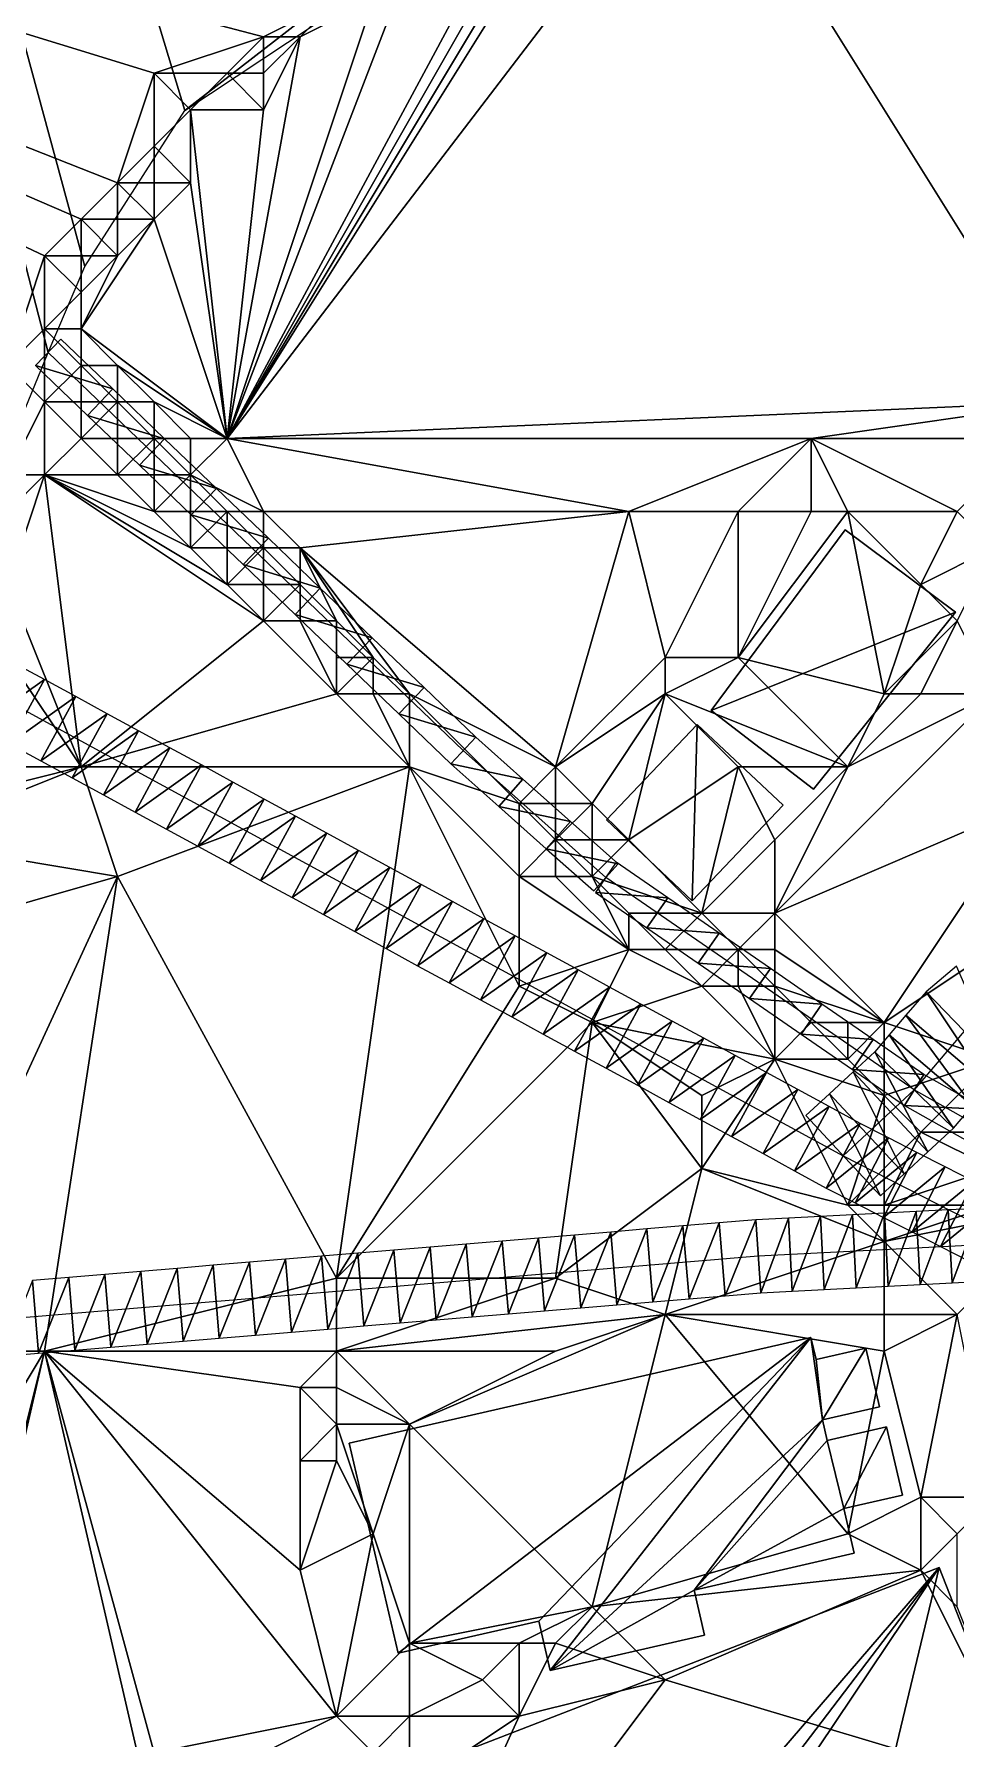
# Model space of a CAD drawing. Header units: metres. Extents: x 891 to 1103, y -901 to 900.
# Drawn here: x 971.4 to 1021.9, y -301.2 to -207.9 of the extents above; entities that cross this region are included whole.
import ezdxf

# ---------------------------------------------------------------- set-up
doc = ezdxf.new("R2010")
doc.units = ezdxf.units.M
for name, color, linetype in [('OSM_BUILDING_FOOTPRINTS', 7, 'CONTINUOUS'), ('OSM_BUILDING_ROOFS', 1, 'CONTINUOUS'), ('OSM_BUILDING_WALLS', 8, 'CONTINUOUS'), ('OSM_ROAD_AXES', 2, 'CONTINUOUS'), ('OSM_ROAD_SURFACE', 9, 'CONTINUOUS'), ('OSM_TERRAIN', 3, 'CONTINUOUS'), ('OSM_WATER_OUTLINES', 4, 'CONTINUOUS'), ('OSM_WATER_SURFACE', 5, 'CONTINUOUS'), ('OSM_WATERWAYS', 5, 'CONTINUOUS')]:
    doc.layers.add(name, color=color, linetype=linetype)

msp = doc.modelspace()

# ---------------------------------------------------------------- linework, layer by layer
at = {"layer": 'OSM_BUILDING_FOOTPRINTS'}
for points in [[(1015.866, -235.002, 2.418), (1021.901, -239.514, 2.418), (1014.13, -249.213, 2.418), (1008.515, -244.9, 2.418), (1015.866, -235.002, 2.418)], [(1002.778, -250.905, 1.642), (1007.752, -245.674, 1.642), (1012.461, -250.098, 1.642), (1007.475, -255.329, 1.642), (1002.778, -250.905, 1.642)], [(988.695, -285.044, 2.83), (1013.986, -279.249, 2.83), (1014.273, -280.466, 2.83), (1016.992, -279.835, 2.83), (1017.733, -283.054, 2.83), (1014.616, -283.761, 2.83), (1014.881, -284.9, 2.83), (1018.131, -284.148, 2.83), (1019.004, -287.886, 2.83), (1015.787, -288.627, 2.83), (1016.351, -291.071, 2.83), (1007.585, -293.084, 2.83), (1008.16, -295.55, 2.83), (999.704, -297.485, 2.83), (999.074, -294.787, 2.83), (991.369, -296.545, 2.83), (988.695, -285.044, 2.83)], [(982.04, -306.94, 2.117), (1021.004, -291.846, 2.117), (1029.139, -312.548, 2.117), (1014.692, -318.155, 2.117), (1015.809, -320.997, 2.117), (996.387, -328.528, 2.117), (995.26, -325.675, 2.117), (990.175, -327.654, 2.117), (982.04, -306.94, 2.117)]]:
    msp.add_polyline3d(points, close=True, dxfattribs=at)
at = {"layer": 'OSM_BUILDING_ROOFS'}
for points in [[(1021.901, -239.514, 12.418), (1015.866, -235.002, 12.418), (1008.515, -244.9, 12.418)], [(1021.901, -239.514, 12.418), (1008.515, -244.9, 12.418), (1014.13, -249.213, 12.418)], [(1007.752, -245.674, 11.642), (1002.778, -250.905, 11.642), (1007.475, -255.329, 11.642)], [(1007.752, -245.674, 11.642), (1007.475, -255.329, 11.642), (1012.461, -250.098, 11.642)], [(1013.986, -279.249, 12.83), (988.695, -285.044, 12.83), (991.369, -296.545, 12.83)], [(1013.986, -279.249, 12.83), (991.369, -296.545, 12.83), (999.074, -294.787, 12.83)], [(1013.986, -279.249, 12.83), (999.074, -294.787, 12.83), (999.704, -297.485, 12.83)], [(1014.616, -283.761, 12.83), (1013.986, -279.249, 12.83), (999.704, -297.485, 12.83)], [(1014.616, -283.761, 12.83), (1014.273, -280.466, 12.83), (1013.986, -279.249, 12.83)], [(1014.616, -283.761, 12.83), (1016.992, -279.835, 12.83), (1014.273, -280.466, 12.83)], [(1014.616, -283.761, 12.83), (1017.733, -283.054, 12.83), (1016.992, -279.835, 12.83)], [(1014.616, -283.761, 12.83), (999.704, -297.485, 12.83), (1007.585, -293.084, 12.83)], [(1007.585, -293.084, 12.83), (1014.881, -284.9, 12.83), (1014.616, -283.761, 12.83)], [(1015.787, -288.627, 12.83), (1018.131, -284.148, 12.83), (1014.881, -284.9, 12.83)], [(1015.787, -288.627, 12.83), (1019.004, -287.886, 12.83), (1018.131, -284.148, 12.83)], [(1007.585, -293.084, 12.83), (1015.787, -288.627, 12.83), (1014.881, -284.9, 12.83)], [(1007.585, -293.084, 12.83), (1016.351, -291.071, 12.83), (1015.787, -288.627, 12.83)], [(1021.004, -291.846, 12.117), (982.04, -306.94, 12.117), (990.175, -327.654, 12.117)], [(1021.004, -291.846, 12.117), (990.175, -327.654, 12.117), (995.26, -325.675, 12.117)], [(1021.004, -291.846, 12.117), (995.26, -325.675, 12.117), (996.387, -328.528, 12.117)], [(1014.692, -318.155, 12.117), (1021.004, -291.846, 12.117), (996.387, -328.528, 12.117)], [(1014.692, -318.155, 12.117), (1029.139, -312.548, 12.117), (1021.004, -291.846, 12.117)], [(999.704, -297.485, 12.83), (1008.16, -295.55, 12.83), (1007.585, -293.084, 12.83)]]:
    msp.add_3dface(points, dxfattribs=at)
at = {"layer": 'OSM_BUILDING_WALLS'}
for points in [[(1015.866, -235.002, 2.418), (1008.515, -244.9, 2.418), (1008.515, -244.9, 12.418)], [(1015.866, -235.002, 2.418), (1008.515, -244.9, 12.418), (1015.866, -235.002, 12.418)], [(1021.901, -239.514, 2.418), (1015.866, -235.002, 2.418), (1015.866, -235.002, 12.418)], [(1021.901, -239.514, 2.418), (1015.866, -235.002, 12.418), (1021.901, -239.514, 12.418)], [(1014.13, -249.213, 2.418), (1021.901, -239.514, 2.418), (1021.901, -239.514, 12.418)], [(1014.13, -249.213, 2.418), (1021.901, -239.514, 12.418), (1014.13, -249.213, 12.418)], [(1008.515, -244.9, 2.418), (1014.13, -249.213, 2.418), (1014.13, -249.213, 12.418)], [(1008.515, -244.9, 2.418), (1014.13, -249.213, 12.418), (1008.515, -244.9, 12.418)], [(1007.752, -245.674, 1.642), (1002.778, -250.905, 1.642), (1002.778, -250.905, 11.642)], [(1007.752, -245.674, 1.642), (1002.778, -250.905, 11.642), (1007.752, -245.674, 11.642)], [(1012.461, -250.098, 1.642), (1007.752, -245.674, 1.642), (1007.752, -245.674, 11.642)], [(1012.461, -250.098, 1.642), (1007.752, -245.674, 11.642), (1012.461, -250.098, 11.642)], [(1007.475, -255.329, 1.642), (1012.461, -250.098, 1.642), (1012.461, -250.098, 11.642)], [(1007.475, -255.329, 1.642), (1012.461, -250.098, 11.642), (1007.475, -255.329, 11.642)], [(1002.778, -250.905, 1.642), (1007.475, -255.329, 1.642), (1007.475, -255.329, 11.642)], [(1002.778, -250.905, 1.642), (1007.475, -255.329, 11.642), (1002.778, -250.905, 11.642)], [(1013.986, -279.249, 2.83), (988.695, -285.044, 2.83), (988.695, -285.044, 12.83)], [(1013.986, -279.249, 2.83), (988.695, -285.044, 12.83), (1013.986, -279.249, 12.83)], [(1014.273, -280.466, 2.83), (1013.986, -279.249, 2.83), (1013.986, -279.249, 12.83)], [(1014.273, -280.466, 2.83), (1013.986, -279.249, 12.83), (1014.273, -280.466, 12.83)], [(1016.992, -279.835, 2.83), (1014.273, -280.466, 2.83), (1014.273, -280.466, 12.83)], [(1016.992, -279.835, 2.83), (1014.273, -280.466, 12.83), (1016.992, -279.835, 12.83)], [(1017.733, -283.054, 2.83), (1016.992, -279.835, 2.83), (1016.992, -279.835, 12.83)], [(1017.733, -283.054, 2.83), (1016.992, -279.835, 12.83), (1017.733, -283.054, 12.83)], [(1014.616, -283.761, 2.83), (1017.733, -283.054, 2.83), (1017.733, -283.054, 12.83)], [(1014.616, -283.761, 2.83), (1017.733, -283.054, 12.83), (1014.616, -283.761, 12.83)], [(1014.881, -284.9, 2.83), (1014.616, -283.761, 2.83), (1014.616, -283.761, 12.83)], [(1014.881, -284.9, 2.83), (1014.616, -283.761, 12.83), (1014.881, -284.9, 12.83)], [(1018.131, -284.148, 2.83), (1014.881, -284.9, 2.83), (1014.881, -284.9, 12.83)], [(1018.131, -284.148, 2.83), (1014.881, -284.9, 12.83), (1018.131, -284.148, 12.83)], [(1019.004, -287.886, 2.83), (1018.131, -284.148, 2.83), (1018.131, -284.148, 12.83)], [(1019.004, -287.886, 2.83), (1018.131, -284.148, 12.83), (1019.004, -287.886, 12.83)], [(988.695, -285.044, 2.83), (991.369, -296.545, 2.83), (991.369, -296.545, 12.83)], [(988.695, -285.044, 2.83), (991.369, -296.545, 12.83), (988.695, -285.044, 12.83)], [(1015.787, -288.627, 2.83), (1019.004, -287.886, 2.83), (1019.004, -287.886, 12.83)], [(1015.787, -288.627, 2.83), (1019.004, -287.886, 12.83), (1015.787, -288.627, 12.83)], [(1016.351, -291.071, 2.83), (1015.787, -288.627, 2.83), (1015.787, -288.627, 12.83)], [(1016.351, -291.071, 2.83), (1015.787, -288.627, 12.83), (1016.351, -291.071, 12.83)], [(1007.585, -293.084, 2.83), (1016.351, -291.071, 2.83), (1016.351, -291.071, 12.83)], [(1007.585, -293.084, 2.83), (1016.351, -291.071, 12.83), (1007.585, -293.084, 12.83)], [(1021.004, -291.846, 2.117), (982.04, -306.94, 2.117), (982.04, -306.94, 12.117)], [(1021.004, -291.846, 2.117), (982.04, -306.94, 12.117), (1021.004, -291.846, 12.117)], [(1029.139, -312.548, 2.117), (1021.004, -291.846, 2.117), (1021.004, -291.846, 12.117)], [(1029.139, -312.548, 2.117), (1021.004, -291.846, 12.117), (1029.139, -312.548, 12.117)], [(1008.16, -295.55, 2.83), (1007.585, -293.084, 2.83), (1007.585, -293.084, 12.83)], [(1008.16, -295.55, 2.83), (1007.585, -293.084, 12.83), (1008.16, -295.55, 12.83)], [(991.369, -296.545, 2.83), (999.074, -294.787, 2.83), (999.074, -294.787, 12.83)], [(991.369, -296.545, 2.83), (999.074, -294.787, 12.83), (991.369, -296.545, 12.83)], [(999.074, -294.787, 2.83), (999.704, -297.485, 2.83), (999.704, -297.485, 12.83)], [(999.074, -294.787, 2.83), (999.704, -297.485, 12.83), (999.074, -294.787, 12.83)], [(999.704, -297.485, 2.83), (1008.16, -295.55, 2.83), (1008.16, -295.55, 12.83)], [(999.704, -297.485, 2.83), (1008.16, -295.55, 12.83), (999.704, -297.485, 12.83)]]:
    msp.add_3dface(points, dxfattribs=at)
at = {"layer": 'OSM_ROAD_AXES'}
for points in [[(1100, -239.971, 7.61), (1089.317, -233.245, 7.604), (1082.641, -228.235, 7.4), (1069.443, -216.679, 3.962), (1065.298, -214.245, 3.33), (1061.518, -213.582, 3.227), (1063.828, -219.322, 3.423), (1059.439, -227.129, 3.653), (1052.541, -240.466, 8.014), (1037.099, -251.027, 7.59), (1029.87, -256.214, 7.393), (1022.376, -262.473, 6.814), (1019.634, -265.691, 6.512), (1015.754, -269.296, 6.169)], [(958.74, -238.728, 0.132), (967.594, -243.097, 0.826), (1015.754, -269.296, 6.169), (1025.117, -274.085, 6.888), (1040.216, -283.264, 8.159)], [(1025.117, -274.085, 6.888), (1011.101, -274.803, 6.18), (961.613, -278.95, 1.007)]]:
    msp.add_polyline3d(points, dxfattribs=at)
at = {"layer": 'OSM_ROAD_SURFACE'}
for points in [[(968.358, -245.789, 1.383), (971.99, -243.211, 1.836), (970.27, -242.275, 1.269)], [(968.358, -245.789, 1.383), (970.078, -246.725, 1.674), (971.99, -243.211, 1.836)], [(970.078, -246.725, 1.674), (973.71, -244.147, 1.913), (971.99, -243.211, 1.836)], [(970.078, -246.725, 1.674), (971.798, -247.66, 1.839), (973.71, -244.147, 1.913)], [(971.798, -247.66, 1.839), (975.43, -245.082, 1.96), (973.71, -244.147, 1.913)], [(971.798, -247.66, 1.839), (973.518, -248.596, 1.889), (975.43, -245.082, 1.96)], [(973.518, -248.596, 1.889), (977.15, -246.018, 2.011), (975.43, -245.082, 1.96)], [(973.518, -248.596, 1.889), (975.238, -249.532, 1.88), (977.15, -246.018, 2.011)], [(975.238, -249.532, 1.88), (978.87, -246.954, 2.077), (977.15, -246.018, 2.011)], [(975.238, -249.532, 1.88), (976.958, -250.468, 1.858), (978.87, -246.954, 2.077)], [(976.958, -250.468, 1.858), (980.59, -247.89, 2.167), (978.87, -246.954, 2.077)], [(976.958, -250.468, 1.858), (978.678, -251.403, 1.836), (980.59, -247.89, 2.167)], [(978.678, -251.403, 1.836), (982.31, -248.825, 2.159), (980.59, -247.89, 2.167)], [(978.678, -251.403, 1.836), (980.398, -252.339, 1.814), (982.31, -248.825, 2.159)], [(980.398, -252.339, 1.814), (984.03, -249.761, 2.137), (982.31, -248.825, 2.159)], [(980.398, -252.339, 1.814), (982.118, -253.275, 1.989), (984.03, -249.761, 2.137)], [(982.118, -253.275, 1.989), (985.75, -250.697, 2.16), (984.03, -249.761, 2.137)], [(982.118, -253.275, 1.989), (983.838, -254.21, 2.165), (985.75, -250.697, 2.16)], [(983.838, -254.21, 2.165), (987.47, -251.632, 2.336), (985.75, -250.697, 2.16)], [(983.838, -254.21, 2.165), (985.558, -255.146, 2.341), (987.47, -251.632, 2.336)], [(985.558, -255.146, 2.341), (989.19, -252.568, 2.512), (987.47, -251.632, 2.336)], [(985.558, -255.146, 2.341), (987.278, -256.082, 2.517), (989.19, -252.568, 2.512)], [(987.278, -256.082, 2.517), (990.91, -253.504, 2.688), (989.19, -252.568, 2.512)], [(987.278, -256.082, 2.517), (988.998, -257.018, 2.693), (990.91, -253.504, 2.688)], [(988.998, -257.018, 2.693), (992.63, -254.439, 2.911), (990.91, -253.504, 2.688)], [(988.998, -257.018, 2.693), (990.718, -257.953, 2.873), (992.63, -254.439, 2.911)], [(990.718, -257.953, 2.873), (994.35, -255.375, 3.144), (992.63, -254.439, 2.911)], [(990.718, -257.953, 2.873), (992.438, -258.889, 3.106), (994.35, -255.375, 3.144)], [(992.438, -258.889, 3.106), (996.07, -256.311, 3.376), (994.35, -255.375, 3.144)], [(992.438, -258.889, 3.106), (994.158, -259.825, 3.339), (996.07, -256.311, 3.376)], [(994.158, -259.825, 3.339), (997.79, -257.247, 3.611), (996.07, -256.311, 3.376)], [(994.158, -259.825, 3.339), (995.878, -260.76, 3.571), (997.79, -257.247, 3.611)], [(995.878, -260.76, 3.571), (999.51, -258.182, 3.91), (997.79, -257.247, 3.611)], [(995.878, -260.76, 3.571), (997.598, -261.696, 3.851), (999.51, -258.182, 3.91)], [(997.598, -261.696, 3.851), (1001.23, -259.118, 4.23), (999.51, -258.182, 3.91)], [(997.598, -261.696, 3.851), (999.318, -262.632, 4.248), (1001.23, -259.118, 4.23)], [(999.318, -262.632, 4.248), (1002.95, -260.054, 4.628), (1001.23, -259.118, 4.23)], [(1021.951, -258.918, 6.942), (1020.294, -260.312, 6.744), (1024.457, -264.633, 6.925)], [(999.318, -262.632, 4.248), (1001.038, -263.567, 4.625), (1002.95, -260.054, 4.628)], [(1001.038, -263.567, 4.625), (1004.67, -260.989, 4.894), (1002.95, -260.054, 4.628)], [(1020.294, -260.312, 6.744), (1019.178, -261.6, 6.588), (1023.746, -265.491, 6.67)], [(1020.294, -260.312, 6.744), (1023.746, -265.491, 6.67), (1024.457, -264.633, 6.925)], [(1001.038, -263.567, 4.625), (1002.758, -264.503, 4.929), (1004.67, -260.989, 4.894)], [(1002.758, -264.503, 4.929), (1006.39, -261.925, 5.164), (1004.67, -260.989, 4.894)], [(1002.758, -264.503, 4.929), (1004.478, -265.439, 5.227), (1006.39, -261.925, 5.164)], [(1004.478, -265.439, 5.227), (1008.11, -262.861, 5.436), (1006.39, -261.925, 5.164)], [(1019.178, -261.6, 6.588), (1018.264, -262.673, 6.471), (1022.832, -266.564, 6.506)], [(1019.178, -261.6, 6.588), (1022.832, -266.564, 6.506), (1023.746, -265.491, 6.67)], [(1004.478, -265.439, 5.227), (1006.199, -266.375, 5.452), (1008.11, -262.861, 5.436)], [(1006.199, -266.375, 5.452), (1009.83, -263.797, 5.694), (1008.11, -262.861, 5.436)], [(1018.264, -262.673, 6.471), (1017.481, -263.602, 6.344), (1021.787, -267.78, 6.32)], [(1018.264, -262.673, 6.471), (1021.787, -267.78, 6.32), (1022.832, -266.564, 6.506)], [(1006.199, -266.375, 5.452), (1007.919, -267.31, 5.669), (1009.83, -263.797, 5.694)], [(1007.919, -267.31, 5.669), (1011.55, -264.732, 5.974), (1009.83, -263.797, 5.694)], [(1017.481, -263.602, 6.344), (1016.299, -264.695, 6.179), (1020.383, -269.09, 6.506)], [(1017.481, -263.602, 6.344), (1020.383, -269.09, 6.506), (1021.787, -267.78, 6.32)], [(1007.919, -267.31, 5.669), (1009.639, -268.246, 5.999), (1011.55, -264.732, 5.974)], [(1009.639, -268.246, 5.999), (1013.27, -265.668, 6.056), (1011.55, -264.732, 5.974)], [(1016.299, -264.695, 6.179), (1015.006, -265.897, 6.198), (1019.09, -270.292, 6.555)], [(1016.299, -264.695, 6.179), (1019.09, -270.292, 6.555), (1020.383, -269.09, 6.506)], [(1009.639, -268.246, 5.999), (1011.359, -269.182, 6.053), (1013.27, -265.668, 6.056)], [(1011.359, -269.182, 6.053), (1014.99, -266.604, 6.188), (1013.27, -265.668, 6.056)], [(1015.006, -265.897, 6.198), (1013.712, -267.098, 6.075), (1017.796, -271.494, 6.504)], [(1015.006, -265.897, 6.198), (1017.796, -271.494, 6.504), (1019.09, -270.292, 6.555)], [(1011.359, -269.182, 6.053), (1013.079, -270.117, 6.108), (1014.99, -266.604, 6.188)], [(1013.079, -270.117, 6.108), (1016.689, -267.528, 6.319), (1014.99, -266.604, 6.188)], [(1013.079, -270.117, 6.108), (1014.82, -271.064, 6.163), (1016.689, -267.528, 6.319)], [(1014.82, -271.064, 6.163), (1018.225, -268.314, 6.308), (1016.689, -267.528, 6.319)], [(1014.82, -271.064, 6.163), (1016.404, -271.875, 6.27), (1018.225, -268.314, 6.308)], [(1016.404, -271.875, 6.27), (1019.786, -269.112, 6.472), (1018.225, -268.314, 6.308)], [(1016.404, -271.875, 6.27), (1017.964, -272.673, 6.698), (1019.786, -269.112, 6.472)], [(1017.964, -272.673, 6.698), (1021.346, -269.91, 6.652), (1019.786, -269.112, 6.472)], [(1017.964, -272.673, 6.698), (1019.525, -273.471, 6.829), (1021.346, -269.91, 6.652)], [(1019.525, -273.471, 6.829), (1022.907, -270.708, 6.825), (1021.346, -269.91, 6.652)], [(1019.525, -273.471, 6.829), (1021.085, -274.269, 6.846), (1022.907, -270.708, 6.825)], [(1021.085, -274.269, 6.846), (1024.467, -271.506, 6.871), (1022.907, -270.708, 6.825)], [(1021.085, -274.269, 6.846), (1022.646, -275.067, 6.881), (1024.467, -271.506, 6.871)], [(1014.502, -272.626, 6.503), (1012.75, -272.716, 6.364), (1012.955, -276.711, 6.291)], [(1014.502, -272.626, 6.503), (1012.955, -276.711, 6.291), (1014.707, -276.621, 6.39)], [(1016.254, -272.537, 6.375), (1014.502, -272.626, 6.503), (1014.707, -276.621, 6.39)], [(1016.254, -272.537, 6.375), (1014.707, -276.621, 6.39), (1016.459, -276.531, 6.489)], [(1018.006, -272.447, 6.695), (1016.254, -272.537, 6.375), (1016.459, -276.531, 6.489)], [(1018.006, -272.447, 6.695), (1016.459, -276.531, 6.489), (1018.211, -276.442, 6.598)], [(1019.758, -272.357, 6.783), (1018.006, -272.447, 6.695), (1018.211, -276.442, 6.598)], [(1019.758, -272.357, 6.783), (1018.211, -276.442, 6.598), (1019.963, -276.352, 6.787)], [(1021.51, -272.267, 6.872), (1019.758, -272.357, 6.783), (1019.963, -276.352, 6.787)], [(1021.51, -272.267, 6.872), (1019.963, -276.352, 6.787), (1021.715, -276.262, 6.858)], [(1023.262, -272.177, 6.961), (1021.51, -272.267, 6.872), (1021.715, -276.262, 6.858)], [(1023.262, -272.177, 6.961), (1021.715, -276.262, 6.858), (1023.467, -276.172, 6.899)], [(1003.016, -273.474, 5.508), (1001.036, -273.64, 5.241), (1001.37, -277.626, 5.249)], [(1003.016, -273.474, 5.508), (1001.37, -277.626, 5.249), (1003.35, -277.46, 5.528)], [(1004.995, -273.308, 5.714), (1003.016, -273.474, 5.508), (1003.35, -277.46, 5.528)], [(1004.995, -273.308, 5.714), (1003.35, -277.46, 5.528), (1005.329, -277.294, 5.756)], [(1006.975, -273.142, 5.905), (1004.995, -273.308, 5.714), (1005.329, -277.294, 5.756)], [(1006.975, -273.142, 5.905), (1005.329, -277.294, 5.756), (1007.309, -277.128, 5.927)], [(1008.954, -272.976, 6.065), (1006.975, -273.142, 5.905), (1007.309, -277.128, 5.927)], [(1008.954, -272.976, 6.065), (1007.309, -277.128, 5.927), (1009.288, -276.962, 6.079)], [(1010.964, -272.808, 6.224), (1008.954, -272.976, 6.065), (1009.288, -276.962, 6.079)], [(1010.964, -272.808, 6.224), (1009.288, -276.962, 6.079), (1011.237, -276.799, 6.194)], [(1012.75, -272.716, 6.364), (1010.964, -272.808, 6.224), (1011.237, -276.799, 6.194)], [(1012.75, -272.716, 6.364), (1011.237, -276.799, 6.194), (1012.955, -276.711, 6.291)], [(991.139, -274.469, 3.825), (989.159, -274.635, 3.534), (989.493, -278.621, 3.531)], [(991.139, -274.469, 3.825), (989.493, -278.621, 3.531), (991.473, -278.455, 3.835)], [(993.118, -274.303, 4.11), (991.139, -274.469, 3.825), (991.473, -278.455, 3.835)], [(993.118, -274.303, 4.11), (991.473, -278.455, 3.835), (993.452, -278.289, 4.133)], [(995.098, -274.137, 4.394), (993.118, -274.303, 4.11), (993.452, -278.289, 4.133)], [(995.098, -274.137, 4.394), (993.452, -278.289, 4.133), (995.432, -278.123, 4.412)], [(997.077, -273.971, 4.678), (995.098, -274.137, 4.394), (995.432, -278.123, 4.412)], [(997.077, -273.971, 4.678), (995.432, -278.123, 4.412), (997.411, -277.957, 4.691)], [(999.057, -273.806, 4.962), (997.077, -273.971, 4.678), (997.411, -277.957, 4.691)], [(999.057, -273.806, 4.962), (997.411, -277.957, 4.691), (999.391, -277.792, 4.97)], [(1001.036, -273.64, 5.241), (999.057, -273.806, 4.962), (999.391, -277.792, 4.97)], [(1001.036, -273.64, 5.241), (999.391, -277.792, 4.97), (1001.37, -277.626, 5.249)], [(979.262, -275.464, 2.341), (977.282, -275.63, 2.094), (977.616, -279.616, 2.134)], [(979.262, -275.464, 2.341), (977.616, -279.616, 2.134), (979.596, -279.45, 2.357)], [(981.241, -275.298, 2.588), (979.262, -275.464, 2.341), (979.596, -279.45, 2.357)], [(981.241, -275.298, 2.588), (979.596, -279.45, 2.357), (981.575, -279.284, 2.58)], [(983.221, -275.132, 2.834), (981.241, -275.298, 2.588), (981.575, -279.284, 2.58)], [(983.221, -275.132, 2.834), (981.575, -279.284, 2.58), (983.555, -279.118, 2.802)], [(985.2, -274.966, 3.081), (983.221, -275.132, 2.834), (983.555, -279.118, 2.802)], [(985.2, -274.966, 3.081), (983.555, -279.118, 2.802), (985.534, -278.953, 3.025)], [(987.18, -274.801, 3.328), (985.2, -274.966, 3.081), (985.534, -278.953, 3.025)], [(987.18, -274.801, 3.328), (985.534, -278.953, 3.025), (987.514, -278.787, 3.247)], [(989.159, -274.635, 3.534), (987.18, -274.801, 3.328), (987.514, -278.787, 3.247)], [(989.159, -274.635, 3.534), (987.514, -278.787, 3.247), (989.493, -278.621, 3.531)], [(971.344, -276.127, 1.446), (969.698, -280.279, 1.381), (971.678, -280.113, 1.489)], [(973.323, -275.962, 1.601), (971.344, -276.127, 1.446), (971.678, -280.113, 1.489)], [(973.323, -275.962, 1.601), (971.678, -280.113, 1.489), (973.657, -279.948, 1.689)], [(975.303, -275.796, 1.848), (973.323, -275.962, 1.601), (973.657, -279.948, 1.689)], [(975.303, -275.796, 1.848), (973.657, -279.948, 1.689), (975.637, -279.782, 1.912)], [(977.282, -275.63, 2.094), (975.303, -275.796, 1.848), (975.637, -279.782, 1.912)], [(977.282, -275.63, 2.094), (975.637, -279.782, 1.912), (977.616, -279.616, 2.134)]]:
    msp.add_3dface(points, dxfattribs=at)
at = {"layer": 'OSM_TERRAIN'}
for points in [[(1028, -228, 2.795), (1046, -182, 2.171), (1008, -196, 1.776)], [(970, -226), (972, -220), (900, -186)], [(972, -220), (974, -218), (900, -186)], [(974, -218), (976, -216), (900, -186)], [(976, -216), (978, -210), (900, -186)], [(900, -186), (978, -210), (984, -208)], [(984, -208), (988, -206), (900, -186)], [(1028, -228, 2.795), (1008, -196, 1.776), (982, -230, 1.839)], [(982, -230, 1.839), (1008, -196, 1.776), (1002, -198, 1.706)], [(982, -230, 1.839), (1002, -198, 1.706), (1000, -200, 1.705)], [(998, -202, 1.702), (982, -230, 1.839), (1000, -200, 1.705)], [(996, -204, 1.697), (982, -230, 1.839), (998, -202, 1.702)], [(990, -206, 1.627), (982, -230, 1.839), (992, -204, 1.631)], [(982, -230, 1.839), (996, -204, 1.697), (992, -204, 1.631)], [(986, -208, 1.59), (982, -230, 1.839), (990, -206, 1.627)], [(986, -208, 1.59), (988, -206), (984, -208)], [(986, -208, 1.59), (990, -206, 1.627), (988, -206)], [(978, -210), (982, -210), (984, -208)], [(982, -230, 1.839), (986, -208, 1.59), (984, -212, 1.613)], [(982, -210), (984, -210, 1.585), (984, -208)], [(984, -212, 1.613), (986, -208, 1.59), (984, -210, 1.585)], [(984, -210, 1.585), (986, -208, 1.59), (984, -208)], [(976, -216), (978, -214), (978, -210)], [(978, -214), (980, -212, 1.547), (978, -210)], [(980, -212, 1.547), (982, -210), (978, -210)], [(980, -212, 1.547), (984, -212, 1.613), (982, -210)], [(984, -212, 1.613), (984, -210, 1.585), (982, -210)], [(978, -214), (980, -216, 1.603), (980, -212, 1.547)], [(980, -216, 1.603), (982, -230, 1.839), (980, -212, 1.547)], [(982, -230, 1.839), (984, -212, 1.613), (980, -212, 1.547)], [(976, -216), (978, -216, 1.57), (978, -214)], [(978, -216, 1.57), (980, -216, 1.603), (978, -214)], [(974, -218), (976, -218, 1.564), (976, -216)], [(976, -218, 1.564), (978, -218, 1.596), (976, -216)], [(978, -218, 1.596), (978, -216, 1.57), (976, -216)], [(978, -218, 1.596), (980, -216, 1.603), (978, -216, 1.57)], [(978, -218, 1.596), (982, -230, 1.839), (980, -216, 1.603)], [(972, -220), (974, -220), (974, -218)], [(974, -220), (976, -220, 1.59), (974, -218)], [(976, -220, 1.59), (976, -218, 1.564), (974, -218)], [(976, -220, 1.59), (974, -224, 1.609), (978, -218, 1.596)], [(974, -224, 1.609), (982, -230, 1.839), (978, -218, 1.596)], [(976, -220, 1.59), (978, -218, 1.596), (976, -218, 1.564)], [(970, -226), (972, -224), (972, -220)], [(972, -224), (974, -222, 1.583), (972, -220)], [(974, -222, 1.583), (974, -220), (972, -220)], [(974, -224, 1.609), (976, -220, 1.59), (974, -222, 1.583)], [(974, -222, 1.583), (976, -220, 1.59), (974, -220)], [(972, -224), (974, -224, 1.609), (974, -222, 1.583)], [(972, -228, 1.628), (972, -224), (970, -226)], [(972, -228, 1.628), (974, -226, 0.75), (972, -224)], [(974, -226, 0.75), (974, -224, 1.609), (972, -224)], [(974, -226, 0.75), (976, -226, 1.671), (974, -224, 1.609)], [(976, -226, 1.671), (982, -230, 1.839), (974, -224, 1.609)], [(970, -232), (972, -228, 1.628), (970, -226)], [(972, -228, 1.628), (974, -228, 0.767), (974, -226, 0.75)], [(974, -228, 0.767), (976, -228, 0.784), (974, -226, 0.75)], [(976, -228, 0.784), (976, -226, 1.671), (974, -226, 0.75)], [(976, -228, 0.784), (978, -228, 1.735), (976, -226, 1.671)], [(978, -228, 1.735), (982, -230, 1.839), (976, -226, 1.671)], [(970, -232), (972, -232, 1.681), (972, -228, 1.628)], [(972, -232, 1.681), (974, -230, 1.691), (972, -228, 1.628)], [(974, -230, 1.691), (974, -228, 0.767), (972, -228, 1.628)], [(974, -230, 1.691), (976, -230, 0.802), (976, -228, 0.784)], [(974, -230, 1.691), (976, -228, 0.784), (974, -228, 0.767)], [(976, -230, 0.802), (978, -230, 0.827), (976, -228, 0.784)], [(978, -230, 0.827), (978, -228, 1.735), (976, -228, 0.784)], [(978, -230, 0.827), (980, -230, 1.799), (978, -228, 1.735)], [(980, -230, 1.799), (982, -230, 1.839), (978, -228, 1.735)], [(1014, -230, 2.623), (1028, -228, 2.795), (982, -230, 1.839)], [(1014, -230, 2.623), (1026, -230, 2.996), (1028, -228, 2.795)], [(972, -232, 1.681), (976, -232, 1.756), (974, -230, 1.691)], [(976, -232, 1.756), (976, -230, 0.802), (974, -230, 1.691)], [(976, -232, 1.756), (978, -232, 0.84), (978, -230, 0.827)], [(976, -232, 1.756), (978, -230, 0.827), (976, -230, 0.802)], [(978, -232, 0.84), (980, -232, 0.86), (978, -230, 0.827)], [(980, -232, 0.86), (980, -230, 1.799), (978, -230, 0.827)], [(980, -232, 0.86), (984, -234, 1.822), (982, -230, 1.839)], [(980, -232, 0.86), (982, -230, 1.839), (980, -230, 1.799)], [(1004, -234, 2.953), (982, -230, 1.839), (984, -234, 1.822)], [(982, -230, 1.839), (1004, -234, 2.953), (1014, -230, 2.623)], [(1004, -234, 2.953), (1010, -234, 3.637), (1014, -230, 2.623)], [(1010, -234, 3.637), (1014, -234, 4.549), (1014, -230, 2.623)], [(1014, -234, 4.549), (1016, -234, 4.811), (1014, -230, 2.623)], [(1016, -234, 4.811), (1022, -234, 5.384), (1014, -230, 2.623)], [(1022, -234, 5.384), (1026, -230, 2.996), (1014, -230, 2.623)], [(974, -248, 1.915), (972, -232, 1.681), (970, -238, 1.727)], [(970, -238, 1.727), (972, -232, 1.681), (970, -234, 1.672)], [(970, -234, 1.672), (972, -232, 1.681), (970, -232)], [(974, -248, 1.915), (984, -240, 2.032), (972, -232, 1.681)], [(972, -232, 1.681), (982, -238, 1.959), (980, -236, 1.889)], [(972, -232, 1.681), (984, -240, 2.032), (982, -238, 1.959)], [(972, -232, 1.681), (980, -236, 1.889), (978, -234, 1.822)], [(972, -232, 1.681), (978, -234, 1.822), (976, -232, 1.756)], [(978, -234, 1.822), (978, -232, 0.84), (976, -232, 1.756)], [(978, -234, 1.822), (980, -234, 0.881), (980, -232, 0.86)], [(978, -234, 1.822), (980, -232, 0.86), (978, -232, 0.84)], [(980, -234, 0.881), (982, -234, 0.921), (980, -232, 0.86)], [(982, -234, 0.921), (984, -234, 1.822), (980, -232, 0.86)], [(980, -236, 1.889), (980, -234, 0.881), (978, -234, 1.822)], [(980, -236, 1.889), (982, -236, 0.963), (982, -234, 0.921)], [(980, -236, 1.889), (982, -234, 0.921), (980, -234, 0.881)], [(982, -236, 0.963), (984, -236, 1.009), (982, -234, 0.921)], [(984, -236, 1.009), (984, -234, 1.822), (982, -234, 0.921)], [(984, -236, 1.009), (986, -236, 1.853), (984, -234, 1.822)], [(986, -236, 1.853), (1004, -234, 2.953), (984, -234, 1.822)], [(986, -236, 1.853), (1000, -248, 3.263), (1004, -234, 2.953)], [(1000, -248, 3.263), (1006, -242, 3.699), (1004, -234, 2.953)], [(1006, -242, 3.699), (1010, -234, 3.637), (1004, -234, 2.953)], [(1006, -242, 3.699), (1010, -242, 4.811), (1010, -234, 3.637)], [(1018, -244, 4.913), (1016, -234, 4.811), (1010, -242, 4.811)], [(1010, -242, 4.811), (1014, -234, 4.549), (1010, -234, 3.637)], [(1010, -242, 4.811), (1016, -234, 4.811), (1014, -234, 4.549)], [(1018, -244, 4.913), (1020, -238, 5.118), (1016, -234, 4.811)], [(1020, -238, 5.118), (1022, -234, 5.384), (1016, -234, 4.811)], [(1020, -238, 5.118), (1024, -236, 6.447), (1022, -234, 5.384)], [(982, -238, 1.959), (982, -236, 0.963), (980, -236, 1.889)], [(982, -238, 1.959), (984, -238, 1.068), (984, -236, 1.009)], [(982, -238, 1.959), (984, -236, 1.009), (982, -236, 0.963)], [(984, -238, 1.068), (986, -238, 1.118), (984, -236, 1.009)], [(986, -238, 1.118), (986, -236, 1.853), (984, -236, 1.009)], [(992, -244, 1.578), (986, -236, 1.853), (990, -242, 1.389)], [(992, -244, 1.578), (1000, -248, 3.263), (986, -236, 1.853)], [(990, -242, 1.389), (986, -236, 1.853), (988, -240, 1.245)], [(988, -240, 1.245), (986, -236, 1.853), (986, -238, 1.118)], [(1022, -240, 6.365), (1024, -236, 6.447), (1020, -238, 5.118)], [(970, -242, 1.149), (974, -248, 1.915), (970, -238, 1.727)], [(984, -240, 2.032), (984, -238, 1.068), (982, -238, 1.959)], [(984, -240, 2.032), (986, -240, 1.234), (986, -238, 1.118)], [(984, -240, 2.032), (986, -238, 1.118), (984, -238, 1.068)], [(986, -240, 1.234), (988, -240, 1.245), (986, -238, 1.118)], [(1018, -244, 4.913), (1022, -240, 6.365), (1020, -238, 5.118)], [(988, -244, 2.198), (984, -240, 2.032), (974, -248, 1.915)], [(988, -244, 2.198), (986, -240, 1.234), (984, -240, 2.032)], [(988, -244, 2.198), (988, -240, 1.245), (986, -240, 1.234)], [(988, -244, 2.198), (988, -242, 1.418), (988, -240, 1.245)], [(988, -242, 1.418), (990, -242, 1.389), (988, -240, 1.245)], [(1020, -244, 5.299), (1022, -240, 6.365), (1018, -244, 4.913)], [(1020, -244, 5.299), (1024, -244, 6.592), (1022, -240, 6.365)], [(968, -248, 1.664), (974, -248, 1.915), (970, -242, 1.149)], [(988, -244, 2.198), (990, -244, 1.614), (990, -242, 1.389)], [(988, -244, 2.198), (990, -242, 1.389), (988, -242, 1.418)], [(990, -244, 1.614), (992, -244, 1.578), (990, -242, 1.389)], [(1000, -248, 3.263), (1006, -244, 4.169), (1006, -242, 3.699)], [(1006, -244, 4.169), (1010, -242, 4.811), (1006, -242, 3.699)], [(1006, -244, 4.169), (1016, -248, 5.002), (1010, -242, 4.811)], [(1016, -248, 5.002), (1018, -244, 4.913), (1010, -242, 4.811)], [(992, -248, 2.48), (988, -244, 2.198), (974, -248, 1.915)], [(992, -248, 2.48), (990, -244, 1.614), (988, -244, 2.198)], [(992, -248, 2.48), (992, -244, 1.578), (990, -244, 1.614)], [(992, -248, 2.48), (998, -250, 2.029), (992, -244, 1.578)], [(992, -244, 1.578), (998, -250, 2.029), (1000, -248, 3.263)], [(1002, -250, 4.055), (1006, -244, 4.169), (1000, -248, 3.263)], [(1002, -250, 4.055), (1004, -252, 4.253), (1006, -244, 4.169)], [(1004, -252, 4.253), (1010, -248, 4.253), (1006, -244, 4.169)], [(1010, -248, 4.253), (1016, -248, 5.002), (1006, -244, 4.169)], [(1012, -256, 5.253), (1026, -250, 6.901), (1024, -244, 6.592)], [(1016, -248, 5.002), (1012, -256, 5.253), (1024, -244, 6.592)], [(1016, -248, 5.002), (1020, -244, 5.299), (1018, -244, 4.913)], [(1016, -248, 5.002), (1024, -244, 6.592), (1020, -244, 5.299)], [(976, -254, 1.492), (974, -248, 1.915), (964, -252, 1.068)], [(964, -252, 1.068), (974, -248, 1.915), (966, -250, 1.52)], [(966, -250, 1.52), (974, -248, 1.915), (968, -248, 1.664)], [(992, -248, 2.48), (974, -248, 1.915), (976, -254, 1.492)], [(976, -254, 1.492), (988, -276, 3.403), (992, -248, 2.48)], [(988, -276, 3.403), (998, -260, 3.715), (992, -248, 2.48)], [(998, -260, 3.715), (998, -254, 3.431), (992, -248, 2.48)], [(992, -248, 2.48), (998, -254, 3.431), (998, -250, 2.029)], [(998, -250, 2.029), (1000, -250, 2.39), (1000, -248, 3.263)], [(1000, -250, 2.39), (1002, -250, 4.055), (1000, -248, 3.263)], [(1008, -256, 4.217), (1010, -248, 4.253), (1004, -252, 4.253)], [(1012, -252, 4.442), (1010, -248, 4.253), (1008, -256, 4.217)], [(1012, -252, 4.442), (1016, -248, 5.002), (1010, -248, 4.253)], [(1012, -256, 5.253), (1016, -248, 5.002), (1012, -252, 4.442)], [(998, -254, 3.431), (1000, -252, 2.157), (998, -250, 2.029)], [(1000, -252, 2.157), (1000, -250, 2.39), (998, -250, 2.029)], [(1000, -252, 2.157), (1002, -252, 2.284), (1002, -250, 4.055)], [(1000, -252, 2.157), (1002, -250, 4.055), (1000, -250, 2.39)], [(1002, -252, 2.284), (1004, -252, 4.253), (1002, -250, 4.055)], [(1018, -262, 6.399), (1026, -250, 6.901), (1012, -256, 5.253)], [(1018, -262, 6.399), (1024, -258, 7.206), (1026, -250, 6.901)], [(962, -258, 0.805), (976, -254, 1.492), (964, -252, 1.068)], [(998, -254, 3.431), (1000, -254, 3.367), (1000, -252, 2.157)], [(1000, -254, 3.367), (1002, -254, 3.762), (1000, -252, 2.157)], [(1002, -254, 3.762), (1002, -252, 2.284), (1000, -252, 2.157)], [(1002, -254, 3.762), (1004, -252, 4.253), (1002, -252, 2.284)], [(1002, -254, 3.762), (1008, -256, 4.217), (1004, -252, 4.253)], [(1008, -256, 4.217), (1012, -256, 5.253), (1012, -252, 4.442)], [(964, -280, 1.03), (976, -254, 1.492), (962, -258, 0.805)], [(964, -280, 1.03), (972, -280, 1.457), (976, -254, 1.492)], [(972, -280, 1.457), (988, -276, 3.403), (976, -254, 1.492)], [(998, -260, 3.715), (1004, -258, 4.539), (998, -254, 3.431)], [(1004, -258, 4.539), (1000, -254, 3.367), (998, -254, 3.431)], [(1004, -258, 4.539), (1002, -254, 3.762), (1000, -254, 3.367)], [(1004, -258, 4.539), (1004, -256, 3.91), (1002, -254, 3.762)], [(1004, -256, 3.91), (1008, -256, 4.217), (1002, -254, 3.762)], [(1004, -258, 4.539), (1006, -258, 4.318), (1004, -256, 3.91)], [(1006, -258, 4.318), (1008, -256, 4.217), (1004, -256, 3.91)], [(1006, -258, 4.318), (1010, -258, 4.294), (1008, -256, 4.217)], [(1010, -258, 4.294), (1012, -256, 5.253), (1008, -256, 4.217)], [(1010, -258, 4.294), (1012, -258, 5.464), (1012, -256, 5.253)], [(1012, -258, 5.464), (1018, -262, 6.399), (1012, -256, 5.253)], [(1002, -262, 4.622), (1004, -258, 4.539), (998, -260, 3.715)], [(1002, -262, 4.622), (1008, -260, 5.141), (1004, -258, 4.539)], [(1004, -258, 4.539), (1008, -260, 5.141), (1006, -258, 4.318)], [(1008, -260, 5.141), (1010, -258, 4.294), (1006, -258, 4.318)], [(1008, -260, 5.141), (1010, -260, 4.359), (1010, -258, 4.294)], [(1010, -260, 4.359), (1012, -260, 4.501), (1010, -258, 4.294)], [(1012, -260, 4.501), (1012, -258, 5.464), (1010, -258, 4.294)], [(1012, -260, 4.501), (1018, -262, 6.399), (1012, -258, 5.464)], [(1024, -264, 6.899), (1024, -258, 7.206), (1018, -262, 6.399)], [(1002, -262, 4.622), (998, -260, 3.715), (988, -276, 3.403)], [(1002, -262, 4.622), (1012, -264, 5.921), (1008, -260, 5.141)], [(1012, -264, 5.921), (1010, -260, 4.359), (1008, -260, 5.141)], [(1012, -264, 5.921), (1012, -260, 4.501), (1010, -260, 4.359)], [(1012, -264, 5.921), (1014, -262, 4.836), (1012, -260, 4.501)], [(1014, -262, 4.836), (1018, -262, 6.399), (1012, -260, 4.501)], [(1000, -276, 5.188), (1002, -262, 4.622), (988, -276, 3.403)], [(1000, -276, 5.188), (1008, -270, 5.946), (1002, -262, 4.622)], [(1008, -270, 5.946), (1008, -266, 5.467), (1002, -262, 4.622)], [(1002, -262, 4.622), (1008, -266, 5.467), (1012, -264, 5.921)], [(1012, -264, 5.921), (1016, -264, 5.997), (1014, -262, 4.836)], [(1016, -264, 5.997), (1016, -262, 5.389), (1014, -262, 4.836)], [(1014, -262, 4.836), (1016, -262, 5.389), (1018, -262, 6.399)], [(1018, -266, 6.397), (1018, -262, 6.399), (1016, -264, 5.997)], [(1016, -264, 5.997), (1018, -262, 6.399), (1016, -262, 5.389)], [(1018, -266, 6.397), (1024, -264, 6.899), (1018, -262, 6.399)], [(1008, -270, 5.946), (1016, -272, 6.156), (1012, -264, 5.921)], [(1008, -270, 5.946), (1012, -264, 5.921), (1008, -266, 5.467)], [(1016, -272, 6.156), (1018, -266, 6.397), (1012, -264, 5.921)], [(1012, -264, 5.921), (1018, -266, 6.397), (1016, -264, 5.997)], [(1020, -268, 6.316), (1024, -264, 6.899), (1018, -266, 6.397)], [(1020, -268, 6.316), (1024, -268, 6.117), (1024, -264, 6.899)], [(1016, -272, 6.156), (1018, -270, 6.147), (1018, -266, 6.397)], [(1018, -270, 6.147), (1020, -268, 6.316), (1018, -266, 6.397)], [(1018, -270, 6.147), (1018, -272, 6.621), (1020, -268, 6.316)], [(1018, -272, 6.621), (1024, -270, 6.774), (1020, -268, 6.316)], [(1024, -270, 6.774), (1024, -268, 6.117), (1020, -268, 6.316)], [(1000, -276, 5.188), (1006, -278, 5.772), (1008, -270, 5.946)], [(1018, -274, 6.725), (1008, -270, 5.946), (1006, -278, 5.772)], [(1008, -270, 5.946), (1018, -274, 6.725), (1016, -272, 6.156)], [(1016, -272, 6.156), (1018, -272, 6.621), (1018, -270, 6.147)], [(1018, -272, 6.621), (1024, -272, 6.941), (1024, -270, 6.774)], [(1018, -274, 6.725), (1018, -272, 6.621), (1016, -272, 6.156)], [(1022, -278, 6.813), (1028, -272, 6.957), (1018, -274, 6.725)], [(1018, -274, 6.725), (1028, -272, 6.957), (1024, -272, 6.941)], [(1018, -274, 6.725), (1024, -272, 6.941), (1018, -272, 6.621)], [(1018, -278, 6.4), (1018, -274, 6.725), (1006, -278, 5.772)], [(1018, -278, 6.4), (1022, -278, 6.813), (1018, -274, 6.725)], [(988, -280, 3.183), (988, -276, 3.403), (972, -280, 1.457)], [(988, -280, 3.183), (1000, -276, 5.188), (988, -276, 3.403)], [(988, -280, 3.183), (1006, -278, 5.772), (1000, -276, 5.188)], [(1000, -280, 5.231), (1006, -278, 5.772), (988, -280, 3.183)], [(992, -284, 5.607), (1002, -294, 5.745), (1006, -278, 5.772)], [(992, -284, 5.607), (1006, -278, 5.772), (1000, -280, 5.231)], [(1002, -294, 5.745), (1016, -290, 5.591), (1006, -278, 5.772)], [(1016, -290, 5.591), (1018, -280, 5.953), (1006, -278, 5.772)], [(1006, -278, 5.772), (1018, -280, 5.953), (1018, -278, 6.4)], [(1020, -288, 5.978), (1022, -278, 6.813), (1018, -280, 5.953)], [(1018, -280, 5.953), (1022, -278, 6.813), (1018, -278, 6.4)], [(1020, -288, 5.978), (1024, -288, 6.936), (1022, -278, 6.813)], [(966, -290, 1), (972, -280, 1.457), (964, -280, 1.03)], [(966, -306, 1), (978, -306, 2.043), (972, -280, 1.457)], [(966, -306, 1), (972, -280, 1.457), (968, -296, 1.112)], [(968, -296, 1.112), (972, -280, 1.457), (966, -290, 1)], [(972, -280, 1.457), (978, -306, 2.043), (978, -302, 2.043)], [(978, -302, 2.043), (988, -300, 3.128), (972, -280, 1.457)], [(988, -300, 3.128), (986, -292, 2.903), (972, -280, 1.457)], [(972, -280, 1.457), (986, -292, 2.903), (986, -282, 2.908)], [(986, -282, 2.908), (988, -280, 3.183), (972, -280, 1.457)], [(986, -282, 2.908), (988, -282, 3.744), (988, -280, 3.183)], [(988, -282, 3.744), (992, -284, 5.607), (988, -280, 3.183)], [(992, -284, 5.607), (1000, -280, 5.231), (988, -280, 3.183)], [(1016, -290, 5.591), (1020, -288, 5.978), (1018, -280, 5.953)], [(986, -292, 2.903), (986, -286, 3.73), (986, -282, 2.908)], [(986, -286, 3.73), (988, -284, 4.941), (986, -282, 2.908)], [(988, -284, 4.941), (988, -282, 3.744), (986, -282, 2.908)], [(988, -284, 4.941), (992, -284, 5.607), (988, -282, 3.744)], [(986, -286, 3.73), (988, -286, 5.172), (988, -284, 4.941)], [(988, -286, 5.172), (990, -290, 5.745), (988, -284, 4.941)], [(990, -290, 5.745), (992, -284, 5.607), (988, -284, 4.941)], [(992, -296, 5.745), (992, -284, 5.607), (990, -290, 5.745)], [(992, -296, 5.745), (1002, -294, 5.745), (992, -284, 5.607)], [(990, -290, 5.745), (988, -286, 5.172), (986, -292, 2.903)], [(986, -292, 2.903), (988, -286, 5.172), (986, -286, 3.73)], [(1016, -290, 5.591), (1020, -292, 4.564), (1020, -288, 5.978)], [(1020, -292, 4.564), (1022, -290, 5.641), (1020, -288, 5.978)], [(1022, -290, 5.641), (1024, -288, 6.936), (1020, -288, 5.978)], [(988, -300, 3.128), (990, -290, 5.745), (986, -292, 2.903)], [(988, -300, 3.128), (992, -296, 5.745), (990, -290, 5.745)], [(1020, -292, 4.564), (1016, -290, 5.591), (1002, -294, 5.745)], [(1020, -292, 4.564), (1022, -294, 4.526), (1022, -290, 5.641)], [(1006, -298, 4.444), (1020, -292, 4.564), (1002, -294, 5.745)], [(1006, -298, 4.444), (1026, -304, 4.572), (1020, -292, 4.564)], [(1026, -304, 4.572), (1022, -294, 4.526), (1020, -292, 4.564)], [(998, -296, 5.448), (1002, -294, 5.745), (992, -296, 5.745)], [(998, -296, 5.448), (1000, -296, 5.652), (1002, -294, 5.745)], [(1000, -296, 5.652), (1006, -298, 4.444), (1002, -294, 5.745)], [(988, -300, 3.128), (992, -300, 4.035), (992, -296, 5.745)], [(992, -300, 4.035), (996, -298, 4.719), (992, -296, 5.745)], [(996, -298, 4.719), (998, -296, 5.448), (992, -296, 5.745)], [(998, -300, 4.489), (998, -296, 5.448), (996, -298, 4.719)], [(998, -300, 4.489), (1000, -296, 5.652), (998, -296, 5.448)], [(998, -300, 4.489), (1006, -298, 4.444), (1000, -296, 5.652)], [(1026, -304, 4.572), (1006, -298, 4.444), (988, -322, 4.444)], [(988, -322, 4.444), (1006, -298, 4.444), (998, -300, 4.489)], [(992, -300, 4.035), (998, -300, 4.489), (996, -298, 4.719)], [(984, -302, 2.718), (988, -300, 3.128), (978, -302, 2.043)], [(984, -302, 2.718), (990, -302, 3.97), (988, -300, 3.128)], [(990, -302, 3.97), (992, -300, 4.035), (988, -300, 3.128)], [(992, -304, 4.444), (988, -322, 4.444), (998, -300, 4.489)], [(990, -302, 3.97), (992, -304, 4.444), (992, -300, 4.035)], [(992, -304, 4.444), (998, -300, 4.489), (992, -300, 4.035)]]:
    msp.add_3dface(points, dxfattribs=at)
at = {"layer": 'OSM_WATER_OUTLINES'}
msp.add_polyline3d([(973.184, -399.25, 1), (963.336, -383.081, 1), (956.262, -366.902, 1), (953.642, -348.942, 1), (959.8, -325.552, 1), (964.045, -309.373, 1), (966.863, -301.864, 1), (966.565, -297.451, 1), (965.239, -293.47, 1), (963.603, -287.133, 1), (961.613, -278.95, 1), (960.641, -270.501, 1), (961.083, -260.78, 1), (963.46, -252.021, 1), (966.168, -246.237, 1), (967.085, -244.28, 1), (967.594, -243.097, 1), (968.898, -240.055, 1), (969.606, -234.05, 1), (970.944, -228.377, 1), (972.204, -225.292, 1), (974.204, -220.581, 1), (979.687, -212.032, 1), (1006.449, -194.294, 1)], dxfattribs=at)
at = {"layer": 'OSM_WATER_SURFACE'}
for points in [[(903.93, 38.378, 1), (970.944, -228.377, 1), (972.204, -225.292, 1)], [(903.93, 38.378, 1), (972.204, -225.292, 1), (974.204, -220.581, 1)], [(903.93, 38.378, 1), (974.204, -220.581, 1), (979.687, -212.032, 1)], [(903.93, 38.378, 1), (979.687, -212.032, 1), (1032.237, -171.314, 1)], [(979.687, -212.032, 1), (1006.449, -194.294, 1), (1032.237, -171.314, 1)], [(975.738, -227.296, 1.576), (972.896, -224.57, 1.529), (971.511, -226.013, 1.529)], [(975.738, -227.296, 1.576), (971.511, -226.013, 1.529), (974.354, -228.739, 1.576)], [(978.58, -230.022, 1.627), (975.738, -227.296, 1.576), (974.354, -228.739, 1.576)], [(978.58, -230.022, 1.627), (974.354, -228.739, 1.576), (977.196, -231.465, 1.627)], [(981.422, -232.748, 1.681), (978.58, -230.022, 1.627), (977.196, -231.465, 1.627)], [(981.422, -232.748, 1.681), (977.196, -231.465, 1.627), (980.038, -234.192, 1.681)], [(984.264, -235.474, 1.802), (981.422, -232.748, 1.681), (980.038, -234.192, 1.681)], [(984.264, -235.474, 1.802), (980.038, -234.192, 1.681), (982.88, -236.918, 1.802)], [(987.107, -238.2, 1.954), (984.264, -235.474, 1.802), (982.88, -236.918, 1.802)], [(987.107, -238.2, 1.954), (982.88, -236.918, 1.802), (985.722, -239.644, 1.954)], [(989.949, -240.927, 2.143), (987.107, -238.2, 1.954), (985.722, -239.644, 1.954)], [(989.949, -240.927, 2.143), (985.722, -239.644, 1.954), (988.564, -242.37, 2.143)], [(992.791, -243.653, 2.378), (989.949, -240.927, 2.143), (988.564, -242.37, 2.143)], [(992.791, -243.653, 2.378), (988.564, -242.37, 2.143), (991.406, -245.096, 2.378)], [(995.62, -246.366, 2.666), (992.791, -243.653, 2.378), (991.406, -245.096, 2.378)], [(995.62, -246.366, 2.666), (991.406, -245.096, 2.378), (994.261, -247.834, 2.666)], [(998.21, -248.668, 2.796), (995.62, -246.366, 2.666), (994.261, -247.834, 2.666)], [(998.21, -248.668, 2.796), (994.261, -247.834, 2.666), (996.881, -250.163, 2.796)], [(1000.815, -250.983, 3.004), (998.21, -248.668, 2.796), (996.881, -250.163, 2.796)], [(1000.815, -250.983, 3.004), (996.881, -250.163, 2.796), (999.486, -252.478, 2.954)], [(1003.42, -253.298, 4.069), (1000.815, -250.983, 3.004), (999.486, -252.478, 2.954)], [(1003.42, -253.298, 4.069), (999.486, -252.478, 2.954), (1002.091, -254.793, 3.906)], [(1006.137, -255.163, 4.798), (1003.323, -253.222, 4.562), (1002.188, -254.869, 4.562)], [(1006.137, -255.163, 4.798), (1002.188, -254.869, 4.562), (1005.001, -256.81, 4.798)], [(1008.95, -257.104, 5.014), (1006.137, -255.163, 4.798), (1005.001, -256.81, 4.798)], [(1008.95, -257.104, 5.014), (1005.001, -256.81, 4.798), (1007.814, -258.75, 5.014)], [(1011.763, -259.045, 5.211), (1008.95, -257.104, 5.014), (1007.814, -258.75, 5.014)], [(1011.763, -259.045, 5.211), (1007.814, -258.75, 5.014), (1010.627, -260.691, 5.211)], [(1014.576, -260.986, 5.625), (1011.763, -259.045, 5.211), (1010.627, -260.691, 5.211)], [(1014.576, -260.986, 5.625), (1010.627, -260.691, 5.211), (1013.44, -262.632, 5.625)], [(1017.389, -262.927, 6.326), (1014.576, -260.986, 5.625), (1013.44, -262.632, 5.625)], [(1017.389, -262.927, 6.326), (1013.44, -262.632, 5.625), (1016.253, -264.573, 6.156)], [(1020.162, -264.841, 6.628), (1017.389, -262.927, 6.326), (1016.253, -264.573, 6.156)], [(1020.162, -264.841, 6.628), (1016.253, -264.573, 6.156), (1019.107, -266.541, 6.455)], [(1023.563, -266.76, 6.673), (1020.162, -264.841, 6.628), (1019.107, -266.541, 6.455)], [(1023.563, -266.76, 6.673), (1019.107, -266.541, 6.455), (1022.58, -268.502, 6.673)]]:
    msp.add_3dface(points, dxfattribs=at)
at = {"layer": 'OSM_WATERWAYS'}
for points in [[(1002.755, -254.046, 3.846), (994.941, -247.1, 1.835), (972.204, -225.292, 0.519)], [(1100, -291.994, 8.495), (1096.125, -291.582, 8.59), (1072.691, -289.27, 8.833), (1067.529, -287.921, 8.763), (1060.986, -285.698, 8.851), (1054.796, -282.7, 8.368), (1036.822, -275.39, 7.393), (1019.634, -265.691, 6.512), (1002.755, -254.046, 3.846)]]:
    msp.add_polyline3d(points, dxfattribs=at)

doc.saveas('drawing.dxf')
